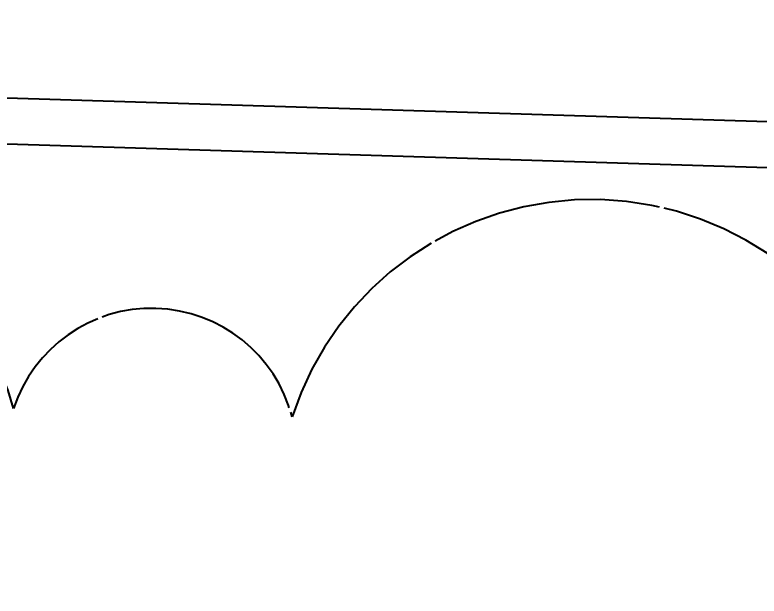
# Model space of a CAD drawing. Extents: x 383425 to 391668, y 6055101 to 6059545.
# Drawn here: x 385033.38 to 385049.4, y 6058443.75 to 6058456.28 of the extents above; entities that cross this region are included whole.
import ezdxf

# ---------------------------------------------------------------- set-up
doc = ezdxf.new("R2010")
doc.units = 0
doc.header["$LTSCALE"] = 5
doc.header["$PDMODE"] = 35
doc.header["$PDSIZE"] = 20
doc.linetypes.add('0', pattern=[1, 1, 0])
doc.layers.get('Defpoints').update_dxf_attribs({"color": 9})
for name, color, linetype in [('C-RW', 13, 'Continuous'), ('P-PROPOSED', 10, 'Continuous'), ('T-BUSH', 110, '0')]:
    doc.layers.add(name, color=color, linetype=linetype)
doc.layers.add('C-RW-T', color=13, linetype='Continuous', lineweight=9)
doc.styles.add('80CG', font='ARIALN.TTF', dxfattribs={"height": 10})
doc.dimstyles.new('Compass 5 000', dxfattribs={"dimscale": 5, "dimtxt": 9, "dimasz": 2, "dimexe": 0.2, "dimexo": 0.0625, "dimgap": 0.5, "dimtad": 0, "dimtih": 1, "dimtoh": 1, "dimzin": 0, "dimdsep": 46, "dimtxsty": '80CG', "dimcen": 0.1, "dimse1": 1, "dimse2": 1, "dimclrd": 256, "dimclrt": 256, "dimaunit": 1, "dimadec": 4, "dimazin": 0, "dimtfac": 0.06, "dimtofl": 0, "dimtmove": 0, "dimatfit": 1, "dimfxl": 0.2, "dimtolj": 1, "dimtzin": 0, "dimlwd": -1, "dimarcsym": 0})

# ---------------------------------------------------------------- blocks, each defined once
blk = doc.blocks.new('*D86')
at = {"layer": 'C-RW-T', "transparency": 16777216}
for p, q in [((384981.68, 6058484.974), (384981.96, 6058494.97)), ((384980.558, 6058444.998), (384980.278, 6058435.002)), ((384978.196, 6058360.793), (384980.278, 6058435.002)), ((384988.196, 6058360.793), (384978.196, 6058360.793))]:
    blk.add_line(p, q, dxfattribs=at)
for points in [[(384980.014, 6058485.021), (384983.346, 6058484.928), (384981.399, 6058474.978)], [(384978.892, 6058445.044), (384982.224, 6058444.951), (384980.839, 6058454.994)]]:
    blk.add_solid(points, dxfattribs=at)
at = {"layer": 'Defpoints', "color": 0, "transparency": 16777216}
for p in [(384953.675, 6058475.756), (384953.114, 6058455.771), (384980.839, 6058454.994)]:
    blk.add_point(p, dxfattribs=at)
at = {"layer": 'C-RW-T', "transparency": 16777216, "insert": (385027.736, 6058360.793), "char_height": 10, "attachment_point": 5, "style": '80CG'}
blk.add_mtext('\\A1;Nuvista\\P20.00 P/L R/W\\PPLA 130030', dxfattribs=at)

msp = doc.modelspace()

# ---------------------------------------------------------------- linework, layer by layer
at = {"layer": 'C-RW', "flags": 128}
msp.add_lwpolyline([(385297.111, 6058445.288), (385022.038, 6058453.838), (384330.641, 6058473.233), (383944.26, 6058483.209), (383542.47, 6058492.43), (383535.442, 6058492.592), (383512.313, 6058493.099), (383489.28, 6058493.603), (383469.303, 6058494.041), (383467.903, 6058494.072), (383452.907, 6058494.401), (383447.911, 6058494.51), (383442.107, 6058494.637)], dxfattribs=at)
at = {"layer": 'P-PROPOSED'}
msp.add_lwpolyline([(384331.186, 6058493.718), (384603.235, 6058486.086), (384597.417, 6058466.749), (385022.068, 6058454.837), (385297.138, 6058446.287)], dxfattribs=at)
at = {"layer": 'T-BUSH', "flags": 128}
msp.add_lwpolyline([(385551.781, 6058388.672, 0.75), (385550.717, 6058394.577, 0.75), (385549.031, 6058403.926, 0.75), (385547.967, 6058409.831, 0.75), (385545.66, 6058422.625, 0.75), (385544.077, 6058427.807, 0.75), (385534.68, 6058426.414, 0.75), (385528.744, 6058425.535, 0.75), (385519.846, 6058430.655, 0.75), (385516.147, 6058434.154, 0.75), (385506.648, 6058434.318, 0.75), (385500.649, 6058434.421, 0.75), (385487.651, 6058434.646, 0.75), (385481.652, 6058434.749, 0.75), (385472.153, 6058434.913, 0.75), (385466.154, 6058435.017, 0.75), (385453.156, 6058435.242, 0.75), (385447.157, 6058435.345, 0.75), (385437.658, 6058435.509, 0.75), (385431.659, 6058435.613, 0.75), (385418.661, 6058435.837, 0.75), (385412.662, 6058435.941, 0.75), (385403.164, 6058436.105, 0.75), (385397.164, 6058436.209, 0.75), (385384.169, 6058436.556, 0.75), (385378.173, 6058436.751, 0.75), (385368.678, 6058437.06, 0.75), (385362.681, 6058437.255, 0.75), (385349.688, 6058437.678, 0.75), (385343.691, 6058437.873, 0.75), (385334.196, 6058438.181, 0.75), (385328.199, 6058438.377, 0.75), (385315.206, 6058438.799, 0.75), (385309.209, 6058438.994, 0.75), (385299.714, 6058439.303, 0.75), (385293.717, 6058439.498, 0.75), (385280.724, 6058439.921, 0.75), (385274.727, 6058440.116, 0.75), (385265.232, 6058440.425, 0.75), (385259.236, 6058440.62, 0.75), (385246.242, 6058441.043, 0.75), (385240.246, 6058441.238, 0.75), (385230.751, 6058441.546, 0.75), (385224.754, 6058441.742, 0.75), (385211.761, 6058442.164, 0.75), (385205.764, 6058442.359, 0.75), (385196.269, 6058442.668, 0.75), (385190.272, 6058442.863, 0.75), (385177.279, 6058443.286, 0.75), (385171.282, 6058443.481, 0.75), (385161.787, 6058443.79, 0.75), (385155.79, 6058443.985, 0.75), (385142.797, 6058444.408, 0.75), (385136.8, 6058444.603, 0.75), (385127.305, 6058444.911, 0.75), (385121.309, 6058445.107, 0.75), (385108.315, 6058445.529, 0.75), (385102.319, 6058445.724, 0.75), (385092.824, 6058446.03, 0.75), (385086.826, 6058446.208, 0.75), (385073.832, 6058446.593, 0.75), (385067.834, 6058446.771, 0.75), (385058.339, 6058447.052, 0.75), (385052.341, 6058447.23, 0.75), (385039.347, 6058447.615, 0.75), (385033.35, 6058447.793, 0.75), (385023.854, 6058448.074, 0.75), (385017.856, 6058448.252, 0.75), (385004.862, 6058448.637, 0.75), (384998.865, 6058448.815, 0.75), (384989.369, 6058449.096, 0.75), (384983.372, 6058449.274, 0.75), (384970.377, 6058449.659, 0.75), (384964.38, 6058449.837, 0.75), (384954.884, 6058450.118, 0.75), (384948.887, 6058450.296, 0.75), (384935.892, 6058450.681, 0.75), (384929.895, 6058450.859, 0.75), (384920.399, 6058451.141, 0.75), (384914.402, 6058451.318, 0.75), (384901.408, 6058451.703, 0.75), (384895.41, 6058451.881, 0.75), (384885.914, 6058452.163, 0.75), (384879.917, 6058452.34, 0.75), (384866.923, 6058452.725, 0.75), (384860.925, 6058452.903, 0.75), (384851.43, 6058453.186, 0.75), (384845.432, 6058453.367, 0.75), (384832.438, 6058453.761, 0.75), (384826.441, 6058453.943, 0.75), (384816.945, 6058454.23, 0.75), (384810.948, 6058454.412, 0.75), (384797.954, 6058454.806, 0.75), (384791.957, 6058454.987, 0.75), (384782.461, 6058455.275, 0.75), (384776.464, 6058455.456, 0.75), (384763.47, 6058455.85, 0.75), (384757.473, 6058456.032, 0.75), (384747.977, 6058456.319, 0.75), (384741.98, 6058456.501, 0.75), (384728.986, 6058456.895, 0.75), (384722.988, 6058457.076, 0.75), (384713.493, 6058457.364, 0.75), (384707.496, 6058457.546, 0.75), (384694.502, 6058457.939, 0.75), (384688.504, 6058458.121, 0.75), (384679.009, 6058458.408, 0.75), (384673.011, 6058458.59, 0.75), (384660.017, 6058458.984, 0.75), (384654.02, 6058459.165, 0.75), (384644.524, 6058459.453, 0.75), (384638.527, 6058459.635, 0.75), (384625.533, 6058460.028, 0.75), (384619.536, 6058460.21, 0.75), (384610.04, 6058460.497, 0.75), (384604.043, 6058460.679, 0.75), (384591.049, 6058461.073, 0.75), (384585.052, 6058461.254, 0.75), (384575.556, 6058461.542, 0.75), (384565.807, 6058461.837, 0.75)], format="xyb", dxfattribs=at)

# ---------------------------------------------------------------- dimensions: what is measured, and where the dimension line sits
at = {"layer": 'C-RW-T'}
dim = msp.add_linear_dim(base=(384980.839, 6058454.994), p1=(384953.675, 6058475.756), p2=(384953.114, 6058455.771), angle=268.3932, text='Nuvista\\P20.00 P/L R/W\\PPLA 130030', dimstyle='Compass 5 000', override={"dimtmove": 1}, dxfattribs=at)
dim.commit()
dim.dimension.update_dxf_attribs({"geometry": '*D86', "text_midpoint": (384992.079, 6058360.793), "dimtype": 161})

doc.saveas('drawing.dxf')
